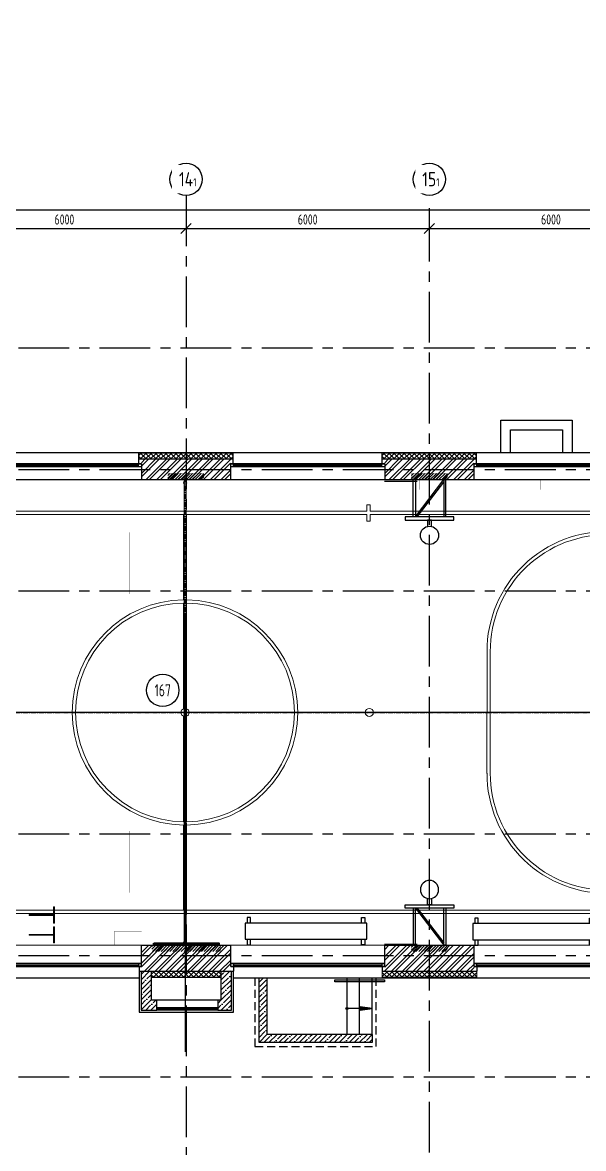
# Model space of a CAD drawing. Header units: millimetres. Extents: x -9318 to 9016603, y 0 to 838141.
# Drawn here: x 101370 to 115203, y 207242 to 235042 of the extents above; entities that cross this region are included whole.
import ezdxf
from ezdxf import colors
from ezdxf.entities.mleader import LeaderData, LeaderLine
from ezdxf.enums import TextEntityAlignment as Align
from ezdxf.math import Vec2, Vec3

# ---------------------------------------------------------------- set-up
doc = ezdxf.new("R2010")
doc.units = ezdxf.units.MM
doc.linetypes.add('ADSK_Штриховая_ш2 п1', pattern=[3, 2, -1])
doc.linetypes.add('CENTER', pattern=[2, 1.25, -0.25, 0.25, -0.25])
doc.layers.get('Defpoints').update_dxf_attribs({"color": 8})
for name, color, linetype, lineweight in [('АР_Навесной фасад', 5, 'Continuous', 5), ('АР_Номер помещения', 1, 'Continuous', 25), ('АР_Сущ Несущая стена', 202, 'Continuous', 30), ('ТХ_разметка минифутбол', 7, 'Continuous', 9)]:
    doc.layers.add(name, color=color, linetype=linetype, lineweight=lineweight)
doc.layers.add('АР_новое окно', color=160, linetype='Continuous')
doc.styles.add('ISOCPEUR', font='isocpeur.ttf', dxfattribs={"width": 0.7})
doc.styles.add('ГОСТ 2.304', font='isocpeur.ttf', dxfattribs={"width": 0.7})
doc.dimstyles.new('СПДС', dxfattribs={"dimscale": 100, "dimtxt": 2.5, "dimasz": 2.5, "dimexe": 1.5, "dimexo": 0, "dimgap": 1, "dimtad": 1, "dimdec": 0, "dimrnd": 1, "dimtxsty": 'ГОСТ 2.304', "dimblk": 'OBLIQUE', "dimcen": 2.5, "dimdle": 1.5, "dimadec": 0, "dimazin": 2, "dimtfac": 0.75, "dimtdec": 0, "dimtmove": 1, "dimatfit": 3, "dimfxl": 1, "dimtolj": 1, "dimarcsym": 1})
pattern_1 = [(45, (-887977.62, 260834.13), (-132.58252, 132.58252), []), (45, (-887889.23, 260834.13), (-132.58252, 132.58252), [])]
pattern_2 = [(45, (275635.95, 96407.27), (-123.74369, 123.74369), []), (45, (275759.7, 96407.27), (-123.74369, 123.74369), [218.75, -43.75, 0, -43.75])]

# ---------------------------------------------------------------- blocks, each defined once
blk = doc.blocks.new('_Oblique')
at = {"color": 8, "linetype": 'ByBlock', "lineweight": -2}
blk.add_line((-0.5, -0.5), (0.5, 0.5), dxfattribs=at)
blk = doc.blocks.new('*D1419')
at = {"color": 8, "lineweight": -2, "ltscale": 100, "transparency": 16777216}
for p, q in [((99402, 230490), (99402, 229804)), ((105402, 230527), (105402, 229804)), ((99252, 229954), (105552, 229954))]:
    blk.add_line(p, q, dxfattribs=at)
at = {"layer": 'Defpoints', "color": 0, "ltscale": 100, "transparency": 16777216}
for p in [(99402, 230490), (105402, 230527), (105402, 229954)]:
    blk.add_point(p, dxfattribs=at)
at = {"color": 8, "lineweight": -2, "ltscale": 100, "transparency": 16777216, "xscale": 250, "yscale": 250, "zscale": 250, "rotation": 180}
blk.add_blockref('_Oblique', (99402, 229954), dxfattribs=at)
at = {"color": 8, "lineweight": -2, "ltscale": 100, "transparency": 16777216, "xscale": 250, "yscale": 250, "zscale": 250}
blk.add_blockref('_Oblique', (105402, 229954), dxfattribs=at)
at = {"color": 8, "ltscale": 100, "transparency": 16777216, "insert": (102402, 230179), "char_height": 250, "attachment_point": 5, "style": 'ГОСТ 2.304'}
blk.add_mtext('\\A1;6000', dxfattribs=at)
blk = doc.blocks.new('*D1420')
at = {"color": 8, "lineweight": -2, "ltscale": 100, "transparency": 16777216}
for p, q in [((105402, 230527), (105402, 229804)), ((111402, 230456), (111402, 229804)), ((105252, 229954), (111552, 229954))]:
    blk.add_line(p, q, dxfattribs=at)
at = {"layer": 'Defpoints', "color": 0, "ltscale": 100, "transparency": 16777216}
for p in [(105402, 230527), (111402, 230456), (111402, 229954)]:
    blk.add_point(p, dxfattribs=at)
at = {"color": 8, "lineweight": -2, "ltscale": 100, "transparency": 16777216, "xscale": 250, "yscale": 250, "zscale": 250, "rotation": 180}
blk.add_blockref('_Oblique', (105402, 229954), dxfattribs=at)
at = {"color": 8, "lineweight": -2, "ltscale": 100, "transparency": 16777216, "xscale": 250, "yscale": 250, "zscale": 250}
blk.add_blockref('_Oblique', (111402, 229954), dxfattribs=at)
at = {"color": 8, "ltscale": 100, "transparency": 16777216, "insert": (108402, 230179), "char_height": 250, "attachment_point": 5, "style": 'ГОСТ 2.304'}
blk.add_mtext('\\A1;6000', dxfattribs=at)
blk = doc.blocks.new('*D1421')
at = {"color": 8, "lineweight": -2, "ltscale": 100, "transparency": 16777216}
for p, q in [((111402, 230456), (111402, 229804)), ((117402, 230455), (117402, 229804)), ((111252, 229954), (117552, 229954))]:
    blk.add_line(p, q, dxfattribs=at)
at = {"layer": 'Defpoints', "color": 0, "ltscale": 100, "transparency": 16777216}
for p in [(111402, 230456), (117402, 230455), (117402, 229954)]:
    blk.add_point(p, dxfattribs=at)
at = {"color": 8, "lineweight": -2, "ltscale": 100, "transparency": 16777216, "xscale": 250, "yscale": 250, "zscale": 250, "rotation": 180}
blk.add_blockref('_Oblique', (111402, 229954), dxfattribs=at)
at = {"color": 8, "lineweight": -2, "ltscale": 100, "transparency": 16777216, "xscale": 250, "yscale": 250, "zscale": 250}
blk.add_blockref('_Oblique', (117402, 229954), dxfattribs=at)
at = {"color": 8, "ltscale": 100, "transparency": 16777216, "insert": (114402, 230179), "char_height": 250, "attachment_point": 5, "style": 'ГОСТ 2.304'}
blk.add_mtext('\\A1;6000', dxfattribs=at)
blk = doc.blocks.new('*U17')
at = {"layer": 'АР_новое окно', "color": 8, "lineweight": 20}
for p, q in [((0, 3800), (-70, 3800)), ((0, 0), (-70, 0))]:
    blk.add_line(p, q, dxfattribs=at)
at = {"layer": 'АР_новое окно', "color": 8}
for p, q in [((-70, 3800), (-70, 0)), ((-70, 0), (-70, 3800)), ((0, 3730), (-70, 3730)), ((-35, 3730), (-35, 70)), ((0, 3800), (0, 0)), ((0, 70), (-70, 70))]:
    blk.add_line(p, q, dxfattribs=at)
blk = doc.blocks.new('блок новое окно')
at = {"layer": 'АР_Навесной фасад', "color": 8, "ltscale": 100}
for points in [[(65, -640), (65, -800)], [(3735, -640), (3735, -800)]]:
    blk.add_lwpolyline(points, dxfattribs=at)
at = {"layer": 'АР_новое окно', "color": 8, "ltscale": 100}
blk.add_lwpolyline([(65, -800), (3735, -800)], dxfattribs=at)
at = {"layer": 'АР_Сущ Несущая стена', "color": 8, "lineweight": 15, "ltscale": 100}
for p, q in [((3800, 0), (0, 0)), ((3735, -521), (0, -521))]:
    blk.add_line(p, q, dxfattribs=at)
at = {"layer": 'АР_Сущ Несущая стена', "color": 8, "ltscale": 100}
for p, q in [((0, -521), (0, 0)), ((3800, -521), (3800, 0)), ((65, -521), (0, -521)), ((65, -521), (65, -640)), ((3800, -521), (3735, -521)), ((3735, -521), (3735, -640))]:
    blk.add_line(p, q, dxfattribs=at)
at = {"color": 8, "ltscale": 100, "xscale": -1, "rotation": 90}
blk.add_blockref('*U17', (3800, -521), dxfattribs=at)
blk = doc.blocks.new('*D1334')
at = {"color": 8, "lineweight": -2, "ltscale": 100, "transparency": 16777216}
for p, q in [((57402, 230420), (57402, 230570)), ((120912, 230420), (120912, 230570)), ((57252, 230420), (121062, 230420))]:
    blk.add_line(p, q, dxfattribs=at)
at = {"layer": 'Defpoints', "color": 0, "ltscale": 100, "transparency": 16777216}
for p in [(57402, 230420), (120912, 230420), (120912, 230420)]:
    blk.add_point(p, dxfattribs=at)
at = {"color": 8, "lineweight": -2, "ltscale": 100, "transparency": 16777216, "xscale": 250, "yscale": 250, "zscale": 250, "rotation": 180}
blk.add_blockref('_Oblique', (57402, 230420), dxfattribs=at)
at = {"color": 8, "lineweight": -2, "ltscale": 100, "transparency": 16777216, "xscale": 250, "yscale": 250, "zscale": 250}
blk.add_blockref('_Oblique', (120912, 230420), dxfattribs=at)
at = {"color": 8, "ltscale": 100, "transparency": 16777216, "insert": (89157, 230645), "char_height": 250, "attachment_point": 5, "style": 'ГОСТ 2.304'}
blk.add_mtext('\\A1;63510', dxfattribs=at)
blk = doc.blocks.new('*U519')
at = {"layer": 'АР_Номер помещения', "color": 8}
blk.add_circle((-4436, -2633), 400, dxfattribs=at)
at = {"color": 8, "style": 'ISOCPEUR', "width": 0.7, "flags": 1}
blk.add_attdef('КАТЕГОРИЯ', (-499, -2092), '', height=250, dxfattribs=at)
at = {"layer": 'АР_Номер помещения', "color": 8, "style": 'ISOCPEUR', "width": 0.7}
blk.add_attdef('НОМЕР_ПОМЕЩЕНИЯ', text='', height=300, dxfattribs=at).set_placement((-4436, -2633), align=Align.MIDDLE_CENTER)
blk = doc.blocks.new('_DotSmall')
at = {"color": 8, "linetype": 'ByBlock', "const_width": 0.5}
blk.add_lwpolyline([(-0.0625, 0, 1), (0.0625, 0, 1)], format="xyb", close=True, dxfattribs=at)
blk = doc.blocks.new('*U448')
h = blk.add_hatch(color=8)
h.dxf.hatch_style = 1
edge = h.paths.add_edge_path()
edge.add_arc((0, 0), 27.6, 359.64, 719.64)
h = blk.add_hatch(color=8)
h.dxf.hatch_style = 1
h.paths.add_polyline_path([(320, -44), (320, 44), (620, 0)])
at = {"color": 8}
blk.add_line((620, 0), (0, 0), dxfattribs=at)
blk.add_lwpolyline([(320, 44), (320, -44), (620, 0), (320, 44)], dxfattribs=at)
blk.add_circle((0, 0), 27.6, dxfattribs=at)
blk = doc.blocks.new('бревно гимн 3000х400')
at = {"color": 8}
for points in [[(-10331, 62755), (-10331, 62890), (-10250, 62890), (-10250, 62755)], [(-7426, 62755), (-7426, 62890), (-7507, 62890), (-7507, 62755)], [(-10250, 62355), (-10250, 62220), (-10331, 62220), (-10331, 62355)], [(-7507, 62355), (-7507, 62220), (-7426, 62220), (-7426, 62355)]]:
    blk.add_lwpolyline(points, dxfattribs=at)
blk.add_lwpolyline([(-10378, 62355), (-7378, 62355), (-7378, 62755), (-10378, 62755)], close=True, dxfattribs=at)
blk = doc.blocks.new('У119')
at = {"color": 8, "const_width": 2}
blk.add_lwpolyline([(141634, -87746), (144634, -87746), (144634, -87996), (141634, -87996)], close=True, dxfattribs=at)
blk = doc.blocks.new('У102')
at = {"color": 8, "ltscale": 0.1, "const_width": 2}
blk.add_lwpolyline([(351812, -67940), (353337, -67940), (353337, -70680), (351812, -70680)], close=True, dxfattribs=at)
blk.add_lwpolyline([(351812, -69310), (353337, -69310)], dxfattribs=at)
blk = doc.blocks.new('A$C00b7f25d')
at = {"layer": 'ТХ_разметка минифутбол', "color": 8}
for p, q in [((-445, 697), (-444, 10627)), ((-444, 10628), (-444, 697)), ((-444, 10628), (5595, 10628)), ((5675, 10628), (10202, 10628)), ((14650, 10628), (10122, 10628)), ((20770, 10628), (14730, 10628)), ((20770, 10628), (20770, 697)), ((20770, 697), (20770, 10627)), ((-365, 10547), (-365, 10298)), ((-364, 10547), (-114, 10547)), ((-34, 10547), (5595, 10547)), ((5675, 10547), (10122, 10547)), ((14650, 10547), (10202, 10547)), ((20359, 10547), (14730, 10547)), ((20689, 10547), (20439, 10547)), ((20690, 10547), (20690, 10298)), ((-365, 10218), (-365, 1106)), ((20690, 10218), (20690, 1106)), ((-365, 1026), (-365, 777)), ((20690, 1026), (20690, 777)), ((-444, 698), (10202, 698)), ((-365, 777), (-114, 777)), ((-34, 777), (10122, 777)), ((20770, 698), (10122, 698)), ((20359, 777), (10202, 777)), ((20690, 777), (20439, 777))]:
    blk.add_line(p, q, dxfattribs=at)
for points in [[(5595, 10628), (5595, 10788), (5675, 10788), (5675, 10628)], [(10122, 10628), (10122, 10628)], [(10202, 10628), (10202, 10628)], [(14730, 10628), (14730, 10788), (14650, 10788), (14650, 10628)], [(5675, 10547), (5675, 10387), (5595, 10387), (5595, 10547)], [(5675, 10547), (5675, 10387), (5595, 10387), (5595, 10547)], [(10122, 10547), (10122, 8442)], [(10122, 10547), (10122, 8442)], [(10202, 10547), (10202, 8442)], [(10202, 10547), (10202, 8442)], [(14650, 10547), (14650, 10387), (14730, 10387), (14730, 10547)], [(14650, 10547), (14650, 10387), (14730, 10387), (14730, 10547)], [(10122, 8363), (10122, 5754)], [(10122, 8363), (10122, 5754)], [(10202, 8363), (10202, 5754)], [(2635, 7167), (2636, 4157)], [(2715, 7167), (2716, 4157)], [(17610, 7167), (17609, 4157)], [(17690, 7167), (17689, 4157)], [(10122, 5571), (10122, 2963)], [(10122, 5571), (10122, 2963)], [(10202, 5571), (10202, 2963)], [(10202, 5571), (10202, 2963)], [(10122, 2883), (10122, 777)], [(10122, 2883), (10122, 777)], [(10202, 2883), (10202, 777)], [(10202, 2883), (10202, 777)], [(10122, 698), (10122, 697)], [(10122, 698), (10122, 697)], [(10202, 698), (10202, 697)], [(10202, 698), (10202, 697)]]:
    blk.add_lwpolyline(points, dxfattribs=at)
for centre in [(5617, 5662), (14708, 5662)]:
    blk.add_circle(centre, 100, dxfattribs=at)
for centre, radius, start, end in [((-364, 10547), 330, 269.9808, 360), ((-364, 10547), 250, 269.9746, 360), ((20689, 10547), 330, 180, 270.0192), ((20689, 10547), 250, 180, 270.0254), ((-244, 7171), 2959, 359.7889, 92.3348), ((-244, 7171), 2879, 359.7849, 92.3978), ((20569, 7171), 2959, 87.6652, 180.2111), ((20569, 7171), 2879, 87.6022, 180.2151), ((10162, 5662), 2780, 90.8208, 269.1789), ((10163, 5663), 2700, 90.8545, 269.1452), ((10163, 5662), 2780, 270.8211, 89.1792), ((10162, 5663), 2700, 270.8548, 89.1455), ((10163, 5662), 100, 113.5709, 246.4289), ((10163, 5662), 100, 113.5855, 246.4148), ((10163, 5662), 100, 293.5711, 66.4291), ((10163, 5662), 100, 293.5852, 66.4145), ((-244, 4154), 2959, 267.6652, 0.2111), ((-244, 4154), 2879, 267.6022, 0.2151), ((20569, 4154), 2959, 179.7889, 272.3348), ((20569, 4154), 2879, 179.7849, 272.3978), ((-364, 776), 330, 0, 90.0135), ((-364, 776), 250, 0, 90.0177), ((20689, 776), 330, 89.9865, 180), ((20689, 776), 250, 89.9823, 180)]:
    blk.add_arc(centre, radius, start, end, dxfattribs=at)
blk = doc.blocks.new('ферма тренир')
at = {"color": 8}
for p, q in [((822462, -87645), (823162, -86725)), ((822805, -86724), (822819, -86724)), ((822812, -86731), (822812, -86718)), ((822507, -87645), (823162, -86784)), ((822805, -87225), (822818, -87225)), ((822812, -87219), (822812, -87232))]:
    blk.add_line(p, q, dxfattribs=at)
for points in [[(822412, -87645), (822412, -86724), (822462, -86724), (822462, -87645)], [(823212, -87645), (823212, -86725), (823162, -86725), (823162, -87645)], [(822862, -87881), (822862, -87725), (822762, -87725), (822762, -87881)]]:
    blk.add_lwpolyline(points, dxfattribs=at)
blk.add_lwpolyline([(822212, -87725), (823412, -87725), (823412, -87645), (822212, -87645)], close=True, dxfattribs=at)
blk.add_circle((822812, -88100), 225, dxfattribs=at)

msp = doc.modelspace()

# ---------------------------------------------------------------- hatches: boundary and pattern name
at = {"ltscale": 100}
h = msp.add_hatch(dxfattribs=at)
h.set_pattern_fill('ANSI37', color=256, scale=700)
h.set_pattern_definition([(45, (-871802.94, 260160.1), (-61.871843, 61.871843), []), (135, (-871802.94, 260160.1), (-61.871843, -61.871843), [])])
h.paths.add_polyline_path([(106567.03, 224267.96), (104237.03, 224267.96), (104237.03, 224417.96), (106567.03, 224417.96)])
h = msp.add_hatch(dxfattribs=at)
h.set_pattern_fill('ANSI37', color=256, scale=700)
h.set_pattern_definition([(45, (-865802.94, 260160.1), (-61.871843, 61.871843), []), (135, (-865802.94, 260160.1), (-61.871843, -61.871843), [])])
h.paths.add_polyline_path([(112567.03, 224267.96), (110237.03, 224267.96), (110237.03, 224417.96), (112567.03, 224417.96)])
h = msp.add_hatch(dxfattribs=at)
h.set_pattern_fill('ANSI32', color=256, scale=500)
h.set_pattern_definition([(45, (-893977.62, 260834.13), (-132.58252, 132.58252), []), (45, (-893889.23, 260834.13), (-132.58252, 132.58252), [])])
h.paths.add_polyline_path([(106502.03, 224267.96), (104302.03, 224267.96), (104302.03, 223757.96), (106502.03, 223757.96)])
h = msp.add_hatch(dxfattribs=at)
h.set_pattern_fill('ANSI32', color=256, scale=500)
h.set_pattern_definition(pattern_1)
h.paths.add_polyline_path([(112502.03, 224267.96), (110302.03, 224267.96), (110302.03, 223757.96), (112502.03, 223757.96)])
at = {"ltscale": 100, "transparency": 33554636}
h = msp.add_hatch(dxfattribs=at)
h.set_pattern_fill('ANSI31', color=256, scale=400)
h.set_pattern_definition([(45, (281624.184, 96406.067), (-35.355339, 35.355339), [])])
h.paths.add_polyline_path([(104950.27, 223758), (104950.27, 223908.04), (105840.27, 223908.04), (105840.27, 223758)])
h = msp.add_hatch(dxfattribs=at)
h.set_pattern_fill('ANSI31', color=256, scale=400)
h.set_pattern_definition([(45, (287635.95, 96406.02), (-35.355339, 35.355339), [])])
h.paths.add_polyline_path([(110962.03, 223757.96), (110962.03, 223908), (111852.03, 223908), (111852.03, 223757.96)])
at = {"ltscale": 100}
h = msp.add_hatch(dxfattribs=at)
h.set_pattern_fill('ANSI32', color=256, scale=500)
h.set_pattern_definition(pattern_1)
h.paths.add_polyline_path([(106507.03, 212257.96), (104307.03, 212257.96), (104307.03, 211617.96), (106507.03, 211617.96)])
at = {"ltscale": 100, "transparency": 33554636}
h = msp.add_hatch(dxfattribs=at)
h.set_pattern_fill('ANSI31', color=256, scale=400)
h.set_pattern_definition([(45, (281635.95, 84755.935), (-35.355339, 35.355339), [])])
h.paths.add_polyline_path([(104562.03, 212107.87), (104562.03, 212257.91), (106252.03, 212257.91), (106252.03, 212107.87)])
at = {"ltscale": 100}
h = msp.add_hatch(dxfattribs=at)
h.set_pattern_fill('ANSI32', color=256, scale=500)
h.set_pattern_definition(pattern_1)
h.paths.add_polyline_path([(112507.03, 212257.96), (110307.03, 212257.96), (110307.03, 211617.96), (112507.03, 211617.96)])
at = {"ltscale": 100, "transparency": 33554636}
h = msp.add_hatch(dxfattribs=at)
h.set_pattern_fill('ANSI31', color=256, scale=400)
h.set_pattern_definition([(45, (287635.95, 84755.98), (-35.355339, 35.355339), [])])
h.paths.add_polyline_path([(110962.03, 212107.91), (110962.03, 212257.96), (111852.03, 212257.96), (111852.03, 212107.91)])
at = {"ltscale": 100}
h = msp.add_hatch(dxfattribs=at)
h.set_pattern_fill('ANSI35', color=256, scale=700)
h.set_pattern_definition(pattern_2)
h.paths.add_polyline_path([(104680.93, 210659.56), (104680.93, 210909.56), (106182.4, 210909.56), (106182.4, 210659.56)], flags=17)
h.paths.add_polyline_path([(106272.03, 210909.56), (104542.03, 210909.56), (104542.03, 211617.96), (104292.03, 211617.96), (104292.03, 210659.56), (106522.03, 210659.56), (106522.03, 211617.96), (106272.03, 211617.96)])
h = msp.add_hatch(dxfattribs=at)
h.set_pattern_fill('ANSI37', color=256, scale=700)
h.set_pattern_definition([(45, (-871797.94, 260290.1), (-61.871843, 61.871843), []), (135, (-871797.94, 260290.1), (-61.871843, -61.871843), [])])
h.paths.add_polyline_path([(105052.03, 211467.96), (105052.03, 211617.96), (104542.03, 211617.96), (104542.03, 211467.96)])
h.paths.add_polyline_path([(106271.89, 211617.96), (106272.03, 211467.96)])
h.paths.add_polyline_path([(106272.03, 211467.96), (106272.03, 211617.96), (105052.03, 211617.96), (105052.03, 211467.96)])
h = msp.add_hatch(dxfattribs=at)
h.set_pattern_fill('ANSI37', color=256, scale=700)
h.set_pattern_definition([(45, (-865797.94, 260290.1), (-61.871843, 61.871843), []), (135, (-865797.94, 260290.1), (-61.871843, -61.871843), [])])
h.paths.add_polyline_path([(112572.03, 211617.96), (110242.03, 211617.96), (110242.03, 211467.96), (112572.03, 211467.96)])
h = msp.add_hatch(dxfattribs=at)
h.set_pattern_fill('ANSI35', color=256, scale=700)
h.set_pattern_definition(pattern_2)
h.paths.add_polyline_path([(107402.79, 210057.96), (107402.79, 211457.96), (107202.79, 211457.96), (107202.79, 209857.96), (109992.79, 209857.96), (109992.79, 210057.96)])
h = msp.add_hatch(dxfattribs=at)
h.set_pattern_fill('ANSI31', color=256, scale=600)
h.set_pattern_definition([(45, (275635.95, 96407.274), (-53.033009, 53.033009), [])])
h.paths.add_polyline_path([(104680.93, 210719.91), (106182.4, 210719.91), (106182.4, 210682.57), (104680.93, 210682.57)])

# ---------------------------------------------------------------- linework, layer by layer
at = {"linetype": 'CENTER', "ltscale": 1000}
for p, q in [((105402.03, 230770.43), (105402.03, 175038.08)), ((111402.03, 230392.22), (111402.03, 174659.87)), ((51268.34, 227007.96), (134446.74, 227007.96)), ((51268.34, 224007.96), (134446.74, 224007.96)), ((51268.34, 221007.96), (134446.74, 221007.96)), ((51268.34, 215007.96), (134446.74, 215007.96)), ((51268.34, 212007.96), (134446.74, 212007.96)), ((51268.34, 209007.96), (134446.74, 209007.96))]:
    msp.add_line(p, q, dxfattribs=at)
at = {"ltscale": 100}
for p, q in [((104237.03, 224427.96), (106567.03, 224427.96)), ((104237.03, 224417.96), (106567.03, 224417.96)), ((110237.03, 224427.96), (112567.03, 224427.96)), ((110237.03, 224417.96), (112567.03, 224417.96)), ((104237.03, 224267.96), (106567.03, 224267.96)), ((104237.03, 224149.04), (104237.03, 224267.96)), ((104237.03, 224149.04), (104302.03, 224149.04)), ((104302.03, 224149.04), (104302.03, 223757.96)), ((106502.03, 224149.04), (106502.03, 223757.96)), ((106502.03, 224149.04), (106567.03, 224149.04)), ((106567.03, 224149.04), (106567.03, 224267.96)), ((110237.03, 224267.96), (112567.03, 224267.96)), ((110237.03, 224149.04), (110237.03, 224267.96)), ((110237.03, 224149.04), (110302.03, 224149.04)), ((110302.03, 224149.04), (110302.03, 223757.96)), ((112502.03, 224149.04), (112502.03, 223757.96)), ((112502.03, 224149.04), (112567.03, 224149.04)), ((112567.03, 224149.04), (112567.03, 224267.96)), ((104302.03, 223757.96), (106502.03, 223757.96)), ((110302.03, 223757.96), (112502.03, 223757.96)), ((105377.03, 220433.73), (105377.03, 209630.23)), ((105945.95, 218007.91), (97906.95, 218007.91)), ((104307.03, 212257.96), (106507.03, 212257.96)), ((110307.03, 212257.96), (112507.03, 212257.96)), ((110307.03, 211736.87), (110307.03, 212257.96)), ((104242.03, 211617.96), (106572.03, 211617.96)), ((110307.03, 211736.87), (110242.03, 211736.87)), ((110242.03, 211736.87), (110242.03, 211617.96)), ((110242.03, 211617.96), (112572.03, 211617.96)), ((104542.03, 211467.96), (106272.03, 211467.96)), ((109372.79, 210057.96), (109372.79, 211457.96)), ((109682.79, 210057.96), (109682.79, 211457.96)), ((109992.79, 210057.96), (109992.79, 211457.96)), ((110242.03, 211467.96), (112572.03, 211467.96)), ((110242.03, 211457.96), (112572.03, 211457.96)), ((109992.79, 210057.96), (109992.79, 209857.96))]:
    msp.add_line(p, q, dxfattribs=at)
at = {"lineweight": 15, "ltscale": 100}
msp.add_line((100567.03, 224149.04), (104302.03, 224149.04), dxfattribs=at)
for p, q in [((100502.03, 223757.96), (104302.03, 223757.96)), ((106502.03, 223757.96), (110302.03, 223757.96)), ((112502.03, 223757.96), (116302.03, 223757.96))]:
    msp.add_line(p, q)
at = {"ltscale": 0.1}
for p, q in [((110300.44, 223720.38), (111100.44, 223719.54)), ((118035.55, 218007.91), (92718.52, 218007.91)), ((110300.44, 212285.41), (111100.44, 212286.25))]:
    msp.add_line(p, q, dxfattribs=at)
at = {"ltscale": 100}
for points in [[(113167.03, 224427.96), (113167.03, 225226.36), (114923.25, 225226.36), (114923.25, 224427.96)], [(113407.03, 224427.96), (113407.03, 224986.36), (114683.25, 224986.36), (114683.25, 224427.96)], [(104237.03, 224267.96), (104237.03, 224427.96)], [(106567.03, 224267.96), (106567.03, 224427.96)], [(110237.03, 224267.96), (110237.03, 224427.96)], [(112567.03, 224267.96), (112567.03, 224427.96)], [(104292.03, 211617.96), (104292.03, 210659.56), (104680.93, 210659.56)], [(104542.03, 211617.96), (104542.03, 210909.56), (104680.93, 210909.56)], [(106182.4, 210659.56), (106522.03, 210659.56), (106522.03, 211617.96)], [(106182.4, 210909.56), (106272.03, 210909.56), (106272.03, 211617.96)], [(109992.79, 209857.96), (107202.79, 209857.96), (107202.79, 211457.96)], [(109992.79, 210057.96), (107402.79, 210057.96), (107402.79, 211457.96)], [(104680.93, 210659.56), (104680.93, 210909.56)], [(104680.93, 210659.56), (104680.93, 210909.56)], [(104680.93, 210909.56), (106182.4, 210909.56)], [(106182.4, 210909.56), (106182.4, 210659.56)], [(106182.4, 210909.56), (106182.4, 210659.56)], [(104680.93, 210719.91), (106182.4, 210719.91)], [(106182.4, 210682.57), (104680.93, 210682.57)], [(106182.4, 210659.56), (104680.93, 210659.56)]]:
    msp.add_lwpolyline(points, dxfattribs=at)
for points in [[(100567.03, 224427.96), (104237.03, 224427.96)], [(106567.03, 224427.96), (110237.03, 224427.96)], [(112567.03, 224427.96), (116237.03, 224427.96)]]:
    msp.add_lwpolyline(points)
at = {"ltscale": 100, "const_width": 2}
for points in [[(104950.27, 223758), (104950.27, 223908.04), (105840.27, 223908.04), (105840.27, 223758)], [(110962.03, 223757.96), (110962.03, 223908), (111852.03, 223908), (111852.03, 223757.96)], [(104562.03, 212107.87), (104562.03, 212257.91), (106252.03, 212257.91), (106252.03, 212107.87)], [(110962.03, 212107.91), (110962.03, 212257.96), (111852.03, 212257.96), (111852.03, 212107.91)]]:
    msp.add_lwpolyline(points, close=True, dxfattribs=at)
at = {"linetype": 'CENTER', "ltscale": 100}
for points in [[(105377.03, 223807.92), (105376.96, 212207.92)], [(93577.03, 218007.91), (117177.03, 218007.92)]]:
    msp.add_lwpolyline(points, dxfattribs=at)
at = {"lineweight": 5}
for points in [[(105402.61, 212285.41), (105402.61, 223720.38), (105352.61, 223720.38), (105352.61, 212285.41)], [(105402.73, 212290.44), (105402.73, 223725.4), (105352.73, 223725.4), (105352.73, 212290.44)], [(102136.99, 213208.32), (102156.87, 213208.32), (102156.87, 212808.32), (102136.99, 212808.32)], [(102136.99, 212715.46), (102156.87, 212715.46), (102156.87, 212315.46), (102136.99, 212315.46)]]:
    msp.add_lwpolyline(points, close=True, dxfattribs=at)
for points in [[(102156.87, 212998.38), (101531.87, 212998.38), (101531.87, 213018.25), (102156.87, 213018.25)], [(102156.87, 212505.52), (101531.87, 212505.52), (101531.87, 212525.4), (102156.87, 212525.4)]]:
    msp.add_lwpolyline(points, dxfattribs=at)
at = {"const_width": 2}
msp.add_lwpolyline([(103637.03, 212607.91), (104307.03, 212607.91), (104307.03, 212257.91), (103637.03, 212257.91)], close=True, dxfattribs=at)
at = {"lineweight": 40}
msp.add_lwpolyline([(104607.03, 212307.91), (106207.03, 212307.91), (106207.03, 212257.91), (104607.03, 212257.91)], close=True, dxfattribs=at)
at = {"ltscale": 0.25}
msp.add_lwpolyline([(104242.03, 211617.96), (104242.03, 210609.56), (106572.03, 210609.56), (106572.03, 211617.96)], dxfattribs=at)
at = {"linetype": 'ADSK_Штриховая_ш2 п1', "ltscale": 100}
msp.add_lwpolyline([(107102.79, 211457.96), (107102.79, 209757.96), (110092.79, 209757.96), (110092.79, 211457.96)], dxfattribs=at)
at = {"ltscale": 100}
msp.add_lwpolyline([(109072.79, 211407.96), (110293.35, 211407.96), (110293.35, 211357.96), (109072.79, 211357.96)], close=True, dxfattribs=at)
at = {"ltscale": 0.5}
for centre in [(105402.03, 231170.43), (111402.03, 231170.43)]:
    msp.add_circle(centre, 400, dxfattribs=at)
at = {"lineweight": 5}
for centre in [(105377.61, 223680.38), (105377.03, 212327.36)]:
    msp.add_circle(centre, 40, dxfattribs=at)

# ---------------------------------------------------------------- block references
at = {"xscale": -1, "rotation": 90}
for p in [(104302.03, 224079.04), (110302.03, 224079.04), (116302.03, 224079.04)]:
    msp.add_blockref('*U17', p, dxfattribs=at)
for name, p in [('У119', (-42481.96, 311503.99)), ('У119', (-39481.96, 311503.99)), ('У119', (-36481.96, 311503.99)), ('У119', (-33481.96, 311503.99)), ('У119', (-30481.96, 311503.99)), ('У119', (-27481.96, 311503.99)), ('блок новое окно', (100507.03, 212257.96)), ('блок новое окно', (106507.03, 212257.96)), ('блок новое окно', (112507.03, 212257.96))]:
    msp.add_blockref(name, p)
at = {"linetype": 'Continuous', "lineweight": 30}
msp.add_blockref('ферма тренир', (-711404.8, 310481.46), dxfattribs=at)
at = {"ltscale": 100}
for name, p in [('A$C00b7f25d', (95214.53, 212345.57)), ('*U448', (109372.79, 210697.96))]:
    msp.add_blockref(name, p, dxfattribs=at)
for name, p, rotation in [('У102', (36067.3, -130879.42), 90), ('У102', (36067.3, -138254.42), 90), ('бревно гимн 3000х400', (99481.69, 275161.88), 180), ('бревно гимн 3000х400', (105099.83, 275148.07), 180)]:
    msp.add_blockref(name, p, dxfattribs=dict(rotation=rotation))
ref = msp.add_blockref('*U519', (109263.22, 221187.7))
ref.add_attrib('НОМЕР_ПОМЕЩЕНИЯ', '167', dxfattribs={"layer": 'АР_Номер помещения', "color": 8, "height": 300, "style": 'ISOCPEUR', "width": 0.7}).set_placement((104827.51, 218554.78), align=Align.MIDDLE_CENTER)
at = {"linetype": 'Continuous', "lineweight": 30, "xscale": -1, "rotation": 180}
msp.add_blockref('ферма тренир', (-711404.8, 125534.45), dxfattribs=at)

# ---------------------------------------------------------------- dimensions: what is measured, and where the dimension line sits
at = {"ltscale": 100}
for base, p1, p2, picture, middle in [((105402.03, 229953.93), (99402.03, 230489.58), (105402.03, 230526.59), '*D1419', (102402.03, 230178.93)), ((111402.03, 229953.93), (105402.03, 230526.59), (111402.03, 230455.9), '*D1420', (108402.03, 230178.93)), ((117402.03, 229953.93), (111402.03, 230455.9), (117402.03, 230455.12), '*D1421', (114402.03, 230178.93))]:
    dim = msp.add_linear_dim(base=base, p1=p1, p2=p2, dimstyle='СПДС', override={"dimclrd": 8, "dimclre": 8, "dimclrt": 8}, dxfattribs=at)
    dim.commit()
    dim.dimension.update_dxf_attribs({"geometry": picture, "text_midpoint": middle})

# ---------------------------------------------------------------- next in the draw order: texts
at = {"ltscale": 0.5, "insert": (105227.94, 231348.2), "char_height": 350, "width": 123.8671, "attachment_point": 1, "line_spacing_factor": 1.149209, "style": 'ГОСТ 2.304', "bg_fill": 2}
msp.add_mtext('{\\W0.8;14\\H0.57143x;1}', dxfattribs=at)
at = {"insert": (111227.94, 231348.2), "char_height": 350, "width": 123.8671, "attachment_point": 1, "line_spacing_factor": 1.149209, "style": 'ГОСТ 2.304', "bg_fill": 2}
msp.add_mtext('{\\W0.8;15\\H0.57143x;1}', dxfattribs=at)

# ---------------------------------------------------------------- next in the draw order: dimensions: what is measured, and where the dimension line sits
at = {"ltscale": 100}
dim = msp.add_linear_dim(base=(120912.03, 230420.43), p1=(57402.03, 230420.43), p2=(120912.03, 230420.43), dimstyle='СПДС', override={"dimclrd": 8, "dimclre": 8, "dimclrt": 8}, dxfattribs=at)
dim.commit()
dim.dimension.update_dxf_attribs({"geometry": '*D1334', "text_midpoint": (89157.03, 230645.43)})

# ---------------------------------------------------------------- next in the draw order: leaders
ml = msp.add_multileader_mtext('Standard')
ml.set_content('+13,700', color=8, style='ISOCPEUR')
ml.set_leader_properties(color=8, linetype='Continuous', lineweight=-1)
ml.set_arrow_properties(name='DOTSMALL')
ml.build(insert=Vec2(0, 0))
ml.multileader.update_dxf_attribs({"has_text_frame": 1, "text_left_attachment_type": 4, "text_right_attachment_type": 4, "dogleg_length": 100, "arrow_head_size": 180})
ctx = ml.context
ctx.base_point, ctx.char_height, ctx.arrow_head_size, ctx.landing_gap_size, ctx.plane_origin = Vec3(118053.07, 658154.33), 250, 180, 50, Vec3(117803.7, 657493.51)
ctx.left_attachment, ctx.right_attachment = 4, 4
notes = []
notes.append((ctx, [(0, (0, 0, 0), (0, 0), (1, 0), 1, [])]))
ctx.mtext.insert, ctx.mtext.width, ctx.mtext.line_spacing_style, ctx.mtext.flow_direction = Vec3(118103.07, 658487.66), 852.697, 2, 5
ml = msp.add_multileader_mtext('Standard')
ml.set_content('+15,850', color=8, style='ISOCPEUR')
ml.set_leader_properties(color=8, linetype='Continuous', lineweight=-1)
ml.set_arrow_properties(name='DOTSMALL')
ml.build(insert=Vec2(0, 0))
ml.multileader.update_dxf_attribs({"has_text_frame": 1, "text_left_attachment_type": 4, "text_right_attachment_type": 4, "dogleg_length": 100, "arrow_head_size": 180})
ctx = ml.context
ctx.base_point, ctx.char_height, ctx.arrow_head_size, ctx.landing_gap_size, ctx.plane_origin = Vec3(116043.29, 652621.27), 250, 180, 50, Vec3(116522.41, 649668.82)
ctx.left_attachment, ctx.right_attachment = 4, 4
notes.append((ctx, [(0, (0, 0, 0), (0, 0), (1, 0), 1, [])]))
ctx.mtext.insert, ctx.mtext.width, ctx.mtext.line_spacing_style, ctx.mtext.flow_direction = Vec3(116093.29, 652954.61), 852.697, 2, 5
ml = msp.add_multileader_mtext('Standard')
ml.set_content('+9,800', color=8, style='ISOCPEUR')
ml.set_leader_properties(color=8, linetype='Continuous', lineweight=-1)
ml.set_arrow_properties(name='DOTSMALL')
ml.build(insert=Vec2(0, 0))
ml.multileader.update_dxf_attribs({"has_text_frame": 1, "text_left_attachment_type": 4, "text_right_attachment_type": 4, "dogleg_length": 100, "arrow_head_size": 180})
ctx = ml.context
ctx.base_point, ctx.char_height, ctx.arrow_head_size, ctx.landing_gap_size, ctx.plane_origin = Vec3(118053.07, 538154.33), 250, 180, 50, Vec3(117803.7, 537493.51)
ctx.left_attachment, ctx.right_attachment = 4, 4
notes.append((ctx, [(0, (0, 0, 0), (0, 0), (1, 0), 1, [])]))
ctx.mtext.insert, ctx.mtext.width, ctx.mtext.line_spacing_style, ctx.mtext.flow_direction = Vec3(118103.07, 538487.66), 852.697, 2, 5
ml = msp.add_multileader_mtext('Standard')
ml.set_content('+11,750', color=8, style='ISOCPEUR')
ml.set_leader_properties(color=8, linetype='Continuous', lineweight=-1)
ml.set_arrow_properties(name='DOTSMALL')
ml.build(insert=Vec2(0, 0))
ml.multileader.update_dxf_attribs({"has_text_frame": 1, "text_left_attachment_type": 4, "text_right_attachment_type": 4, "dogleg_length": 100, "arrow_head_size": 180})
ctx = ml.context
ctx.base_point, ctx.char_height, ctx.arrow_head_size, ctx.landing_gap_size, ctx.plane_origin = Vec3(116043.29, 532621.27), 250, 180, 50, Vec3(116522.41, 529668.82)
ctx.left_attachment, ctx.right_attachment = 4, 4
notes.append((ctx, [(0, (0, 0, 0), (0, 0), (1, 0), 1, [])]))
ctx.mtext.insert, ctx.mtext.width, ctx.mtext.line_spacing_style, ctx.mtext.flow_direction = Vec3(116093.29, 532954.61), 852.697, 2, 5
for ctx, leaders in notes:
    for number, flags, end, landing, length, lines in leaders:
        leader = LeaderData()
        leader.index, (leader.has_last_leader_line, leader.has_dogleg_vector, leader.attachment_direction) = number, flags
        leader.last_leader_point, leader.dogleg_vector, leader.dogleg_length = Vec3(end), Vec3(landing), length
        for number, points, colour, breaks in lines:
            line = LeaderLine()
            line.index, line.vertices, line.color, line.breaks = number, Vec3.list(points), colors.encode_raw_color(colour), breaks
            leader.lines.append(line)
        ctx.leaders.append(leader)

doc.saveas('drawing.dxf')
